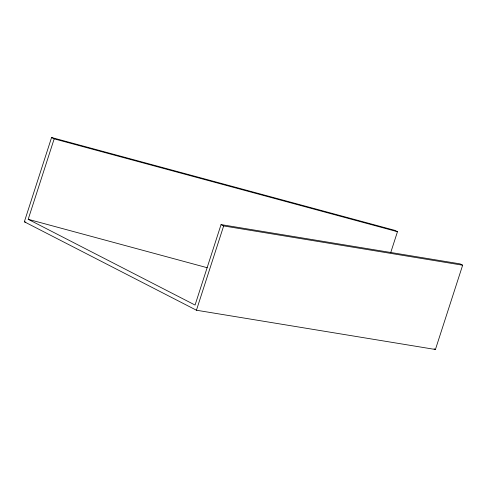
<?xml version="1.0" encoding="UTF-8"?>
<svg xmlns="http://www.w3.org/2000/svg" width="487" height="487" viewBox="0 0 487 487"><rect width="100%" height="100%" fill="white"/><g stroke="black" fill="none" stroke-linecap="round" stroke-linejoin="round"><path stroke-width="0.73" d="M51.573 137.511L54.179 138.85L28.197 219.302L195.068 305.051L221.049 224.604L460.045 263.869L462.65 265.208L435.427 349.489L196.438 310.225L24.35 221.792L51.573 137.511L394.86 230.369L397.465 231.709L390.738 252.54M196.438 310.225L223.655 225.944L221.049 224.604M223.655 225.944L462.65 265.208M54.179 138.85L397.465 231.709M28.197 219.302L207.176 267.716M24.35 221.792L25.817 222.188M434.087 348.802L435.427 349.489"/></g></svg>
